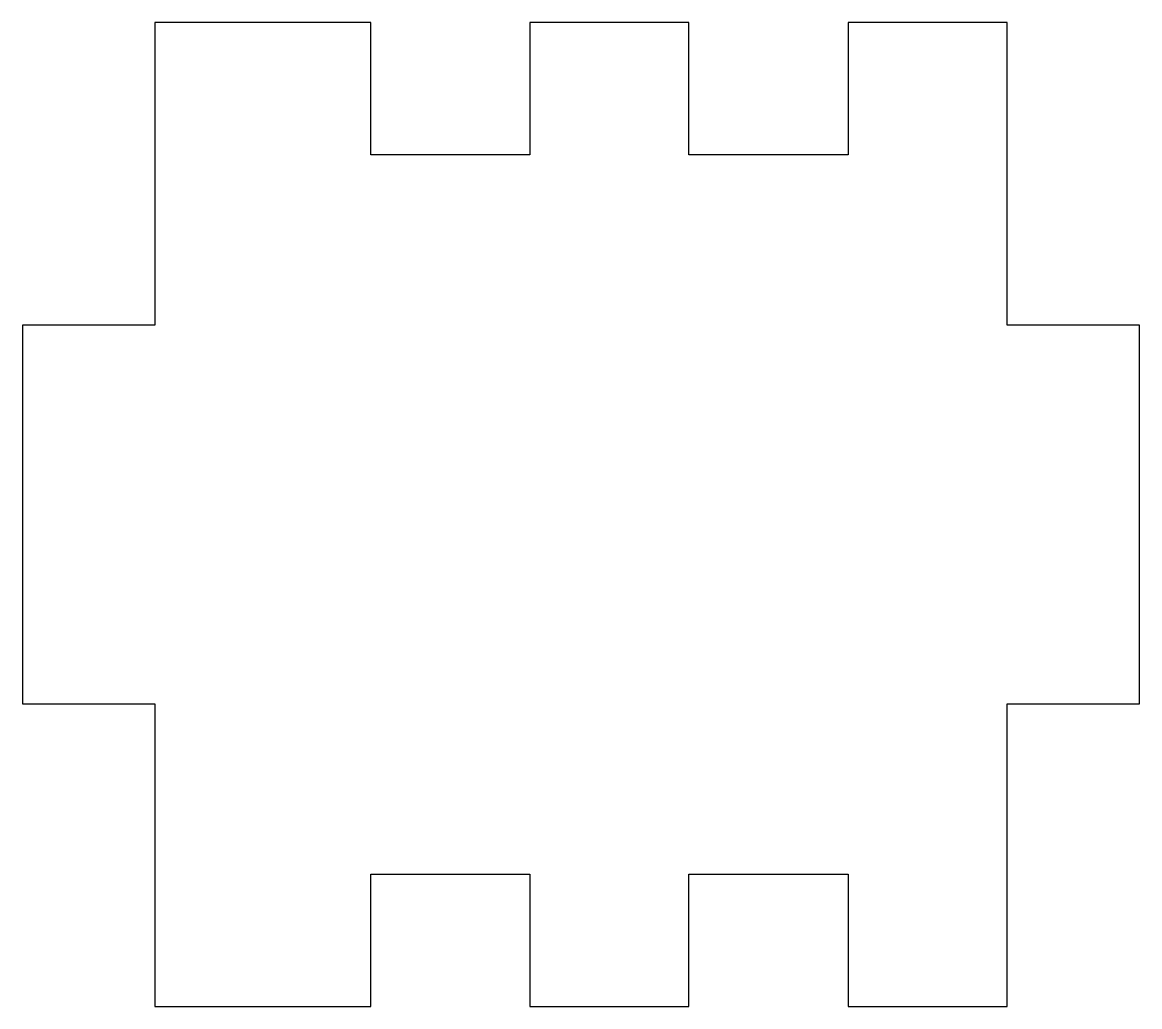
# Model space of a CAD drawing. Header units: millimetres. Extents: x -14.8 to 14.7, y -13 to 13.
import ezdxf

# ---------------------------------------------------------------- set-up
doc = ezdxf.new("R2010")
doc.units = ezdxf.units.MM

msp = doc.modelspace()

# ---------------------------------------------------------------- linework, layer by layer
msp.add_lwpolyline([(11.25, -5), (14.75, -5), (14.75, 5), (11.25, 5), (11.25, 13), (7.05, 13), (7.05, 9.5), (2.85, 9.5), (2.85, 13), (-1.35, 13), (-1.35, 9.5), (-5.55, 9.5), (-5.55, 13), (-11.25, 13), (-11.25, 5), (-14.75, 5), (-14.75, -5), (-11.25, -5), (-11.25, -13), (-5.55, -13), (-5.55, -9.5), (-1.35, -9.5), (-1.35, -13), (2.85, -13), (2.85, -9.5), (7.05, -9.5), (7.05, -13), (11.25, -13)], close=True)

doc.saveas('drawing.dxf')
